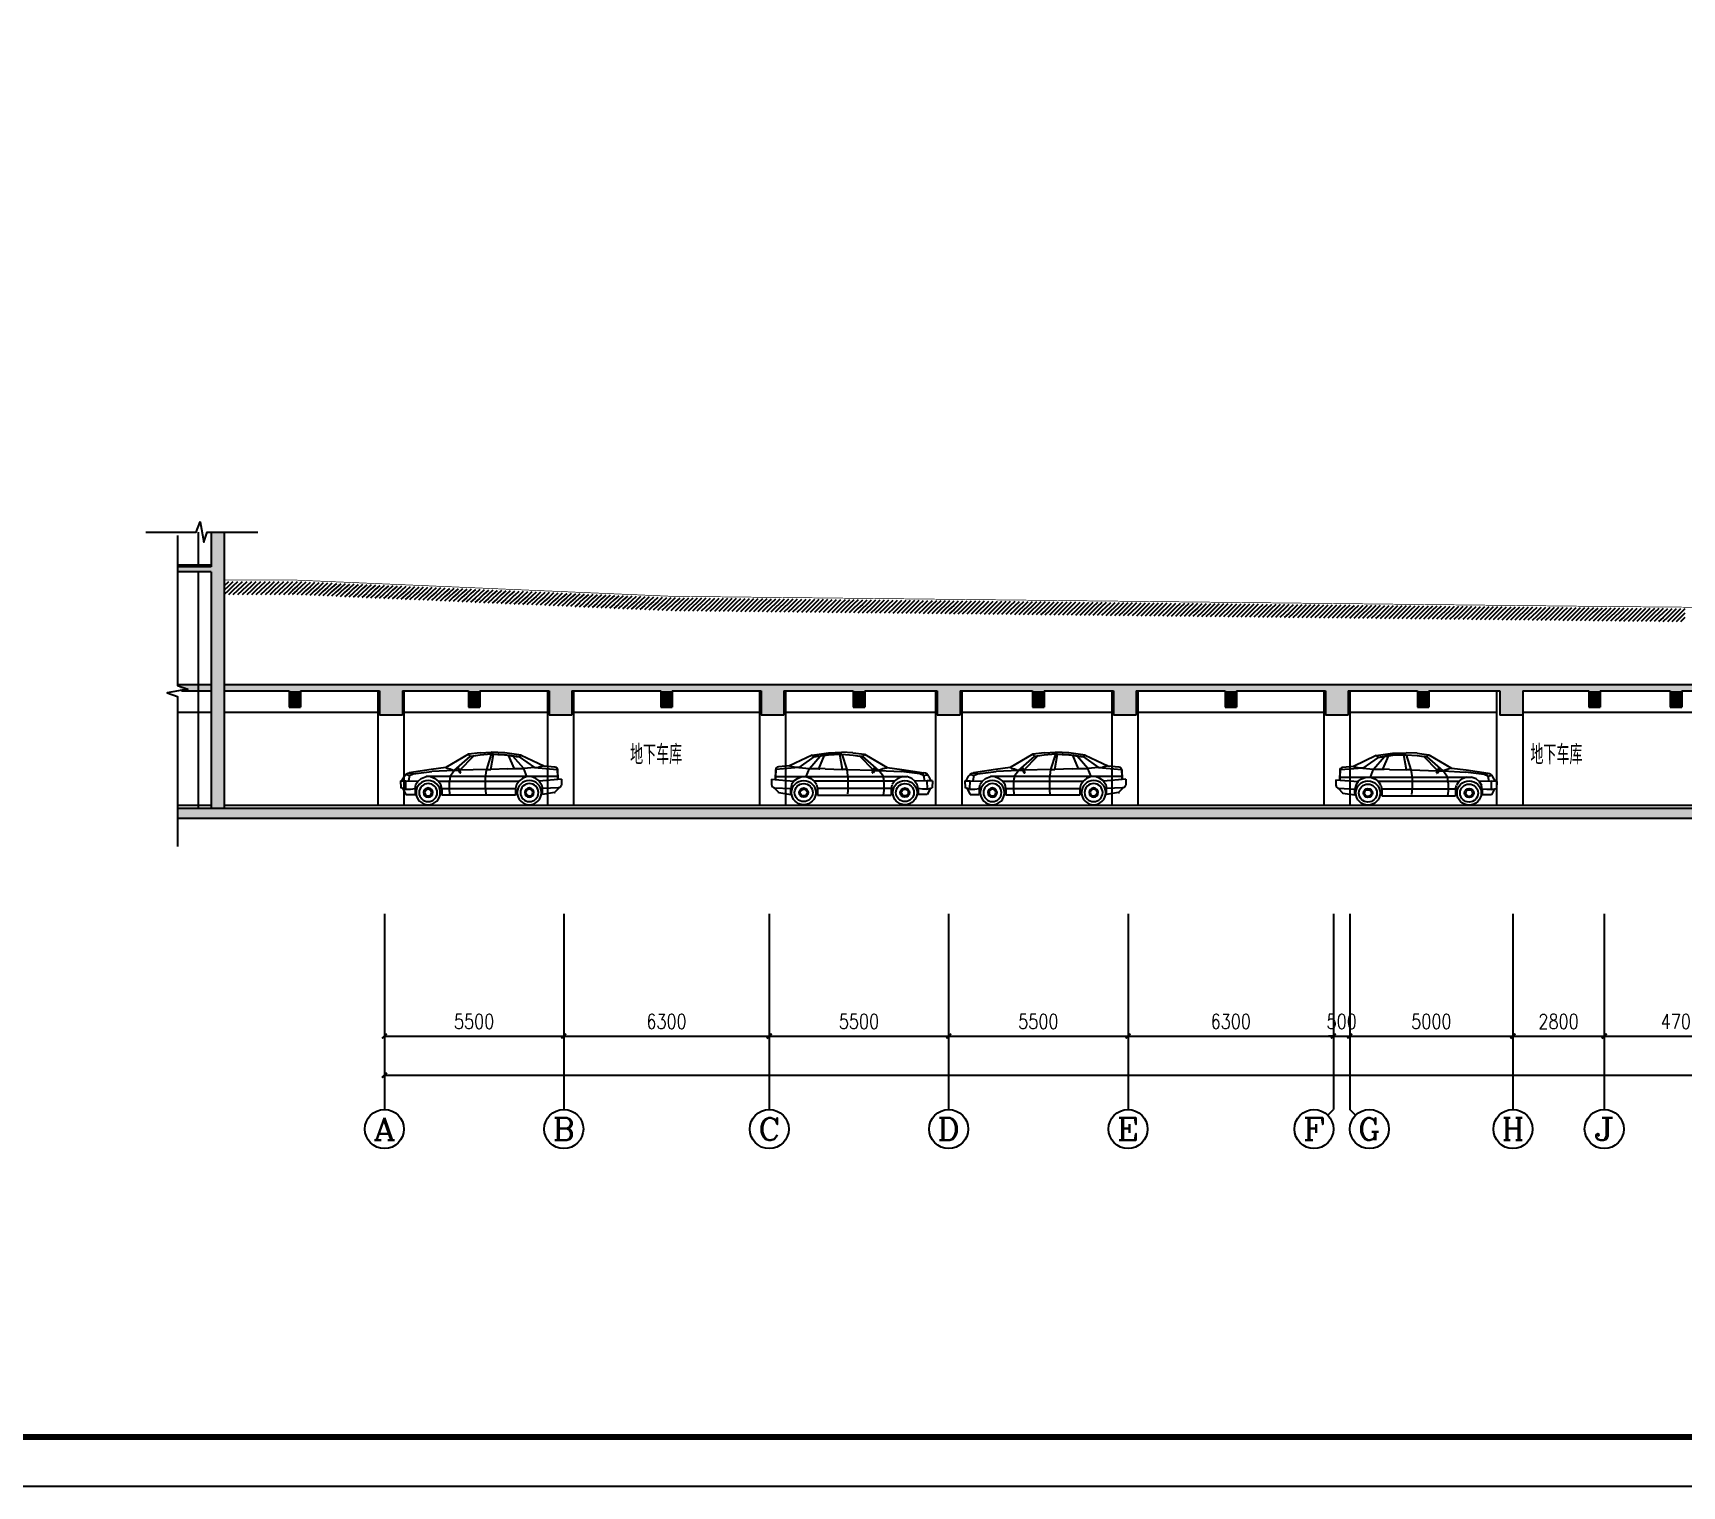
# Model space of a CAD drawing. Extents: x -1348811 to 123514, y -640545 to 749356.
# Drawn here: x -914999 to -864439, y 55076 to 99626 of the extents above; entities that cross this region are included whole.
import ezdxf
from ezdxf.enums import TextEntityAlignment as Align
from ezdxf.xclip import XClip

# ---------------------------------------------------------------- set-up
doc = ezdxf.new("R2010")
doc.units = 0
doc.header["$LTSCALE"] = 10
doc.header["$MEASUREMENT"] = 0
doc.header["$XCLIPFRAME"] = 0
doc.layers.get('0').update_dxf_attribs({"linetype": 'CONTINUOUS'})
doc.layers.get('Defpoints').update_dxf_attribs({"linetype": 'CONTINUOUS'})
for name, color, linetype in [('AXIS', 3, 'CONTINUOUS'), ('AXIS_TEXT', 7, 'CONTINUOUS'), ('DIM_SYMB', 3, 'CONTINUOUS'), ('PUB_HATCH', 9, 'CONTINUOUS'), ('TEXT', 7, 'CONTINUOUS'), ('wall', 8, 'CONTINUOUS'), ('WINDOW', 4, 'CONTINUOUS'), ('图框', 7, 'CONTINUOUS')]:
    doc.layers.add(name, color=color, linetype=linetype)
doc.styles.add('_TCH_AXIS', font='COMPLEX', dxfattribs={"bigfont": 'GBCBIG'})
doc.styles.add('DIM_FONT', font='SIMPLEX', dxfattribs={"width": 0.8, "bigfont": 'HZTXT'})
doc.styles.add('FS2', font='tjromans.shx', dxfattribs={"width": 0.8, "bigfont": 'tjhztxt.shx'})
doc.styles.get("Standard").update_dxf_attribs({"font": 'GBENOR', "bigfont": 'GBCBIG'})
doc.dimstyles.new('DIMN150', dxfattribs={"dimscale": 1.5, "dimtxt": 300, "dimasz": 100, "dimexe": 250, "dimexo": 300, "dimgap": 150, "dimtad": 1, "dimdec": 0, "dimzin": 0, "dimdsep": 46, "dimtxsty": 'DIM_FONT', "dimblk": 'ARCHTICK', "dimcen": 0.09, "dimclrt": 7, "dimazin": 2, "dimtfac": 1, "dimtdec": 0, "dimtix": 1, "dimtmove": 2, "dimatfit": 3, "dimfxl": 0, "dimtolj": 1, "dimtzin": 0, "dimarcsym": 0})

# ---------------------------------------------------------------- blocks, each defined once
blk = doc.blocks.new('$elev$00000063')
for p, q in [((-1095, 1524), (-1792, 1196)), ((-1095, 1524), (-596, 1598)), ((-1041, 1469), (-1095, 1524)), ((-1041, 1469), (-590, 1538)), ((-891, 1109), (-713, 1524)), ((-713, 1524), (-849, 1497)), ((-685, 1524), (-713, 1524)), ((-590, 1538), (-685, 1524)), ((-596, 1598), (-183, 1613)), ((-180, 1551), (-590, 1538)), ((-590, 1538), (-249, 1551)), ((-249, 1551), (-180, 1551)), ((-166, 1087), (-249, 1551)), ((154, 1598), (-183, 1613)), ((-180, 1551), (161, 1524)), ((-180, 1551), (-33, 1085)), ((154, 1598), (516, 1551)), ((161, 1524), (462, 1483)), ((161, 1524), (366, 1497)), ((462, 1483), (489, 1524)), ((489, 1524), (516, 1551)), ((516, 1551), (1212, 1142)), ((-2218, 1068), (-2229, 786)), ((-2202, 1087), (-2215, 869)), ((-1505, 1142), (-2202, 1087)), ((-1792, 1196), (-2128, 1164)), ((-1792, 1196), (-1750, 1182)), ((-1750, 1182), (-1628, 1155)), ((-1505, 1142), (-1628, 1155)), ((-1041, 1469), (-1505, 1142)), ((-1505, 1142), (-1177, 1114)), ((-1273, 869), (-1177, 1114)), ((-1177, 1114), (-849, 1497)), ((-1177, 1114), (-891, 1109)), ((-693, 1103), (-1177, 1114)), ((-1081, 1510), (-1068, 1497)), ((-1068, 1497), (-1041, 1469)), ((-849, 1497), (-1041, 1469)), ((-891, 1109), (-853, 1107)), ((-693, 1103), (-166, 1087)), ((-33, 1085), (-166, 1087)), ((-33, 1085), (782, 1060)), ((462, 1483), (366, 1497)), ((784, 1064), (366, 1497)), ((953, 1059), (462, 1483)), ((746, 983), (779, 1053)), ((751, 987), (789, 1059)), ((779, 1053), (834, 1158)), ((822, 1059), (783, 987)), ((819, 1120), (789, 1059)), ((834, 1158), (819, 1120)), ((835, 1120), (822, 1059)), ((822, 1059), (953, 1059)), ((834, 1158), (835, 1120)), ((1076, 1101), (953, 1059)), ((1090, 869), (953, 1059)), ((953, 1059), (1636, 1019)), ((1172, 1128), (1076, 1101)), ((1212, 1142), (1172, 1128)), ((1212, 1142), (1661, 1087)), ((2210, 950), (1636, 1019)), ((1661, 1087), (2334, 982)), ((-2338, 786), (-2338, 622)), ((-2338, 786), (-1655, 732)), ((-2262, 524), (-2119, 377)), ((-2242, 522), (-1750, 500)), ((-2215, 869), (-2215, 786)), ((-2215, 869), (1814, 869)), ((-1723, 623), (-1750, 500)), ((-1655, 732), (-1723, 623)), ((-1650, 741), (-1546, 814)), ((-1546, 814), (-1409, 869)), ((-1273, 869), (-1136, 814)), ((-1136, 814), (-1027, 732)), ((-958, 623), (-1027, 732)), ((1431, 732), (-1027, 732)), ((-958, 623), (-931, 500)), ((746, 983), (751, 987)), ((746, 983), (762, 983)), ((783, 987), (762, 983)), ((1337, 499), (1362, 610)), ((1431, 732), (1363, 623)), ((1431, 732), (1541, 814)), ((1677, 869), (1541, 814)), ((1964, 814), (1814, 869)), ((2060, 732), (1964, 814)), ((2436, 738), (2060, 732)), ((2060, 732), (2127, 623)), ((2155, 500), (2127, 623)), ((2319, 896), (2210, 950)), ((2219, 951), (2327, 973)), ((2319, 896), (2373, 909)), ((2319, 896), (2352, 738)), ((2373, 909), (2456, 923)), ((2428, 486), (2587, 520)), ((2596, 735), (2436, 738)), ((2441, 488), (2436, 738)), ((2556, 735), (2480, 878)), ((2596, 735), (2587, 520)), ((-2119, 377), (-2147, 377)), ((-2119, 377), (-1750, 322)), ((-1750, 322), (-1750, 500)), ((-931, 500), (-931, 295)), ((1335, 500), (-931, 500)), ((-931, 295), (1335, 295)), ((1335, 500), (1335, 295)), ((2155, 500), (2155, 322)), ((2291, 486), (2155, 500)), ((2437, 322), (2155, 322)), ((2456, 486), (2291, 486)), ((2523, 488), (2437, 322))]:
    blk.add_line(p, q)
for points in [[(-33, 1085, -0.073246), (-13, 336)], [(1079, 868, -0.088107), (1087, 295)]]:
    blk.add_lwpolyline(points, format="xyb")
for centre, radius in [((-1352, 377), 372), ((-1352, 377), 277), ((-1352, 377), 141), ((1751, 377), 372), ((1751, 377), 277), ((1751, 377), 141), ((-1352, 377), 104), ((1751, 377), 104)]:
    blk.add_circle(centre, radius)
for centre, radius, start, end in [((-2118, 1064), 100, 95.5094, 177.8582), ((-2238, 622), 100, 180, 267.3569), ((2303, 784), 200, 27.974, 81.1208)]:
    blk.add_arc(centre, radius, start, end)
at = {"width": 0.8, "flags": 9}
for tag in ['XSIZE', 'YSIZE']:
    blk.add_attdef(tag, (0, 0), '', height=0.5, dxfattribs=at)
blk = doc.blocks.new('$LinePat$00000001')
for p, q in [((100, 0), (0, -100)), ((100, -100), (0, -200)), ((100, -200), (0, -300))]:
    blk.add_line(p, q)
blk = doc.blocks.new('_ArchTick')
at = {"color": 0, "linetype": 'ByBlock', "const_width": 0.4}
blk.add_lwpolyline([(-0.5, -0.5), (0.5, 0.5)], dxfattribs=at)
blk = doc.blocks.new('*D1665')
at = {"layer": 'AXIS', "color": 0, "lineweight": -2}
for p, q in [((0, -18434), (0, -23309)), ((211333, -18434), (211333, -23309)), ((0, -22934), (211333, -22934))]:
    blk.add_line(p, q, dxfattribs=at)
at = {"layer": 'Defpoints', "color": 0}
for p in [(0, -17984), (211333, -17984), (211333, -22934)]:
    blk.add_point(p, dxfattribs=at)
at = {"layer": 'AXIS', "color": 0, "lineweight": -2, "xscale": 150, "yscale": 150, "zscale": 150, "rotation": 180}
blk.add_blockref('_ArchTick', (0, -22934), dxfattribs=at)
at = {"layer": 'AXIS', "color": 0, "lineweight": -2, "xscale": 150, "yscale": 150, "zscale": 150}
blk.add_blockref('_ArchTick', (211333, -22934), dxfattribs=at)
at = {"layer": 'AXIS', "color": 7, "insert": (105667, -22484), "char_height": 450, "attachment_point": 5, "style": 'DIM_FONT'}
blk.add_mtext('\\A1;211333', dxfattribs=at)
blk = doc.blocks.new('*D1666')
at = {"layer": 'AXIS', "color": 0, "lineweight": -2}
for p, q in [((0, -18434), (0, -22109)), ((5500, -18434), (5500, -22109)), ((0, -21734), (5500, -21734))]:
    blk.add_line(p, q, dxfattribs=at)
at = {"layer": 'Defpoints', "color": 0}
for p in [(0, -17984), (5500, -17984), (5500, -21734)]:
    blk.add_point(p, dxfattribs=at)
at = {"layer": 'AXIS', "color": 0, "lineweight": -2, "xscale": 150, "yscale": 150, "zscale": 150, "rotation": 180}
blk.add_blockref('_ArchTick', (0, -21734), dxfattribs=at)
at = {"layer": 'AXIS', "color": 0, "lineweight": -2, "xscale": 150, "yscale": 150, "zscale": 150}
blk.add_blockref('_ArchTick', (5500, -21734), dxfattribs=at)
at = {"layer": 'AXIS', "color": 7, "insert": (2750, -21284), "char_height": 450, "attachment_point": 5, "style": 'DIM_FONT'}
blk.add_mtext('\\A1;5500', dxfattribs=at)
blk = doc.blocks.new('*D1667')
at = {"layer": 'AXIS', "color": 0, "lineweight": -2}
for p, q in [((5500, -18434), (5500, -22109)), ((11800, -18434), (11800, -22109)), ((5500, -21734), (11800, -21734))]:
    blk.add_line(p, q, dxfattribs=at)
at = {"layer": 'Defpoints', "color": 0}
for p in [(5500, -17984), (11800, -17984), (11800, -21734)]:
    blk.add_point(p, dxfattribs=at)
at = {"layer": 'AXIS', "color": 0, "lineweight": -2, "xscale": 150, "yscale": 150, "zscale": 150, "rotation": 180}
blk.add_blockref('_ArchTick', (5500, -21734), dxfattribs=at)
at = {"layer": 'AXIS', "color": 0, "lineweight": -2, "xscale": 150, "yscale": 150, "zscale": 150}
blk.add_blockref('_ArchTick', (11800, -21734), dxfattribs=at)
at = {"layer": 'AXIS', "color": 7, "insert": (8650, -21284), "char_height": 450, "attachment_point": 5, "style": 'DIM_FONT'}
blk.add_mtext('\\A1;6300', dxfattribs=at)
blk = doc.blocks.new('*D1668')
at = {"layer": 'AXIS', "color": 0, "lineweight": -2}
for p, q in [((11800, -18434), (11800, -22109)), ((17300, -18434), (17300, -22109)), ((11800, -21734), (17300, -21734))]:
    blk.add_line(p, q, dxfattribs=at)
at = {"layer": 'Defpoints', "color": 0}
for p in [(11800, -17984), (17300, -17984), (17300, -21734)]:
    blk.add_point(p, dxfattribs=at)
at = {"layer": 'AXIS', "color": 0, "lineweight": -2, "xscale": 150, "yscale": 150, "zscale": 150, "rotation": 180}
blk.add_blockref('_ArchTick', (11800, -21734), dxfattribs=at)
at = {"layer": 'AXIS', "color": 0, "lineweight": -2, "xscale": 150, "yscale": 150, "zscale": 150}
blk.add_blockref('_ArchTick', (17300, -21734), dxfattribs=at)
at = {"layer": 'AXIS', "color": 7, "insert": (14550, -21284), "char_height": 450, "attachment_point": 5, "style": 'DIM_FONT'}
blk.add_mtext('\\A1;5500', dxfattribs=at)
blk = doc.blocks.new('*D1669')
at = {"layer": 'AXIS', "color": 0, "lineweight": -2}
for p, q in [((17300, -18434), (17300, -22109)), ((22800, -18434), (22800, -22109)), ((17300, -21734), (22800, -21734))]:
    blk.add_line(p, q, dxfattribs=at)
at = {"layer": 'Defpoints', "color": 0}
for p in [(17300, -17984), (22800, -17984), (22800, -21734)]:
    blk.add_point(p, dxfattribs=at)
at = {"layer": 'AXIS', "color": 0, "lineweight": -2, "xscale": 150, "yscale": 150, "zscale": 150, "rotation": 180}
blk.add_blockref('_ArchTick', (17300, -21734), dxfattribs=at)
at = {"layer": 'AXIS', "color": 0, "lineweight": -2, "xscale": 150, "yscale": 150, "zscale": 150}
blk.add_blockref('_ArchTick', (22800, -21734), dxfattribs=at)
at = {"layer": 'AXIS', "color": 7, "insert": (20050, -21284), "char_height": 450, "attachment_point": 5, "style": 'DIM_FONT'}
blk.add_mtext('\\A1;5500', dxfattribs=at)
blk = doc.blocks.new('*D1670')
at = {"layer": 'AXIS', "color": 0, "lineweight": -2}
for p, q in [((22800, -18434), (22800, -22109)), ((29100, -18434), (29100, -22109)), ((22800, -21734), (29100, -21734))]:
    blk.add_line(p, q, dxfattribs=at)
at = {"layer": 'Defpoints', "color": 0}
for p in [(22800, -17984), (29100, -17984), (29100, -21734)]:
    blk.add_point(p, dxfattribs=at)
at = {"layer": 'AXIS', "color": 0, "lineweight": -2, "xscale": 150, "yscale": 150, "zscale": 150, "rotation": 180}
blk.add_blockref('_ArchTick', (22800, -21734), dxfattribs=at)
at = {"layer": 'AXIS', "color": 0, "lineweight": -2, "xscale": 150, "yscale": 150, "zscale": 150}
blk.add_blockref('_ArchTick', (29100, -21734), dxfattribs=at)
at = {"layer": 'AXIS', "color": 7, "insert": (25950, -21284), "char_height": 450, "attachment_point": 5, "style": 'DIM_FONT'}
blk.add_mtext('\\A1;6300', dxfattribs=at)
blk = doc.blocks.new('*D1671')
at = {"layer": 'AXIS', "color": 0, "lineweight": -2}
for p, q in [((29100, -18434), (29100, -22109)), ((29600, -18434), (29600, -22109)), ((29100, -21734), (28950, -21734)), ((29100, -21734), (29600, -21734)), ((29600, -21734), (29750, -21734))]:
    blk.add_line(p, q, dxfattribs=at)
at = {"layer": 'Defpoints', "color": 0}
for p in [(29100, -17984), (29600, -17984), (29600, -21734)]:
    blk.add_point(p, dxfattribs=at)
at = {"layer": 'AXIS', "color": 0, "lineweight": -2, "xscale": 150, "yscale": 150, "zscale": 150}
blk.add_blockref('_ArchTick', (29100, -21734), dxfattribs=at)
at = {"layer": 'AXIS', "color": 0, "lineweight": -2, "xscale": 150, "yscale": 150, "zscale": 150, "rotation": 180}
blk.add_blockref('_ArchTick', (29600, -21734), dxfattribs=at)
at = {"layer": 'AXIS', "color": 7, "insert": (29350, -21284), "char_height": 450, "attachment_point": 5, "style": 'DIM_FONT'}
blk.add_mtext('\\A1;500', dxfattribs=at)
blk = doc.blocks.new('*D1672')
at = {"layer": 'AXIS', "color": 0, "lineweight": -2}
for p, q in [((29600, -18434), (29600, -22109)), ((34600, -18434), (34600, -22109)), ((29600, -21734), (34600, -21734))]:
    blk.add_line(p, q, dxfattribs=at)
at = {"layer": 'Defpoints', "color": 0}
for p in [(29600, -17984), (34600, -17984), (34600, -21734)]:
    blk.add_point(p, dxfattribs=at)
at = {"layer": 'AXIS', "color": 0, "lineweight": -2, "xscale": 150, "yscale": 150, "zscale": 150, "rotation": 180}
blk.add_blockref('_ArchTick', (29600, -21734), dxfattribs=at)
at = {"layer": 'AXIS', "color": 0, "lineweight": -2, "xscale": 150, "yscale": 150, "zscale": 150}
blk.add_blockref('_ArchTick', (34600, -21734), dxfattribs=at)
at = {"layer": 'AXIS', "color": 7, "insert": (32100, -21284), "char_height": 450, "attachment_point": 5, "style": 'DIM_FONT'}
blk.add_mtext('\\A1;5000', dxfattribs=at)
blk = doc.blocks.new('*D1673')
at = {"layer": 'AXIS', "color": 0, "lineweight": -2}
for p, q in [((34600, -18434), (34600, -22109)), ((37400, -18434), (37400, -22109)), ((34600, -21734), (37400, -21734))]:
    blk.add_line(p, q, dxfattribs=at)
at = {"layer": 'Defpoints', "color": 0}
for p in [(34600, -17984), (37400, -17984), (37400, -21734)]:
    blk.add_point(p, dxfattribs=at)
at = {"layer": 'AXIS', "color": 0, "lineweight": -2, "xscale": 150, "yscale": 150, "zscale": 150, "rotation": 180}
blk.add_blockref('_ArchTick', (34600, -21734), dxfattribs=at)
at = {"layer": 'AXIS', "color": 0, "lineweight": -2, "xscale": 150, "yscale": 150, "zscale": 150}
blk.add_blockref('_ArchTick', (37400, -21734), dxfattribs=at)
at = {"layer": 'AXIS', "color": 7, "insert": (36000, -21284), "char_height": 450, "attachment_point": 5, "style": 'DIM_FONT'}
blk.add_mtext('\\A1;2800', dxfattribs=at)
blk = doc.blocks.new('*D1674')
at = {"layer": 'AXIS', "color": 0, "lineweight": -2}
for p, q in [((37400, -18434), (37400, -22109)), ((42100, -18434), (42100, -22109)), ((37400, -21734), (42100, -21734))]:
    blk.add_line(p, q, dxfattribs=at)
at = {"layer": 'Defpoints', "color": 0}
for p in [(37400, -17984), (42100, -17984), (42100, -21734)]:
    blk.add_point(p, dxfattribs=at)
at = {"layer": 'AXIS', "color": 0, "lineweight": -2, "xscale": 150, "yscale": 150, "zscale": 150, "rotation": 180}
blk.add_blockref('_ArchTick', (37400, -21734), dxfattribs=at)
at = {"layer": 'AXIS', "color": 0, "lineweight": -2, "xscale": 150, "yscale": 150, "zscale": 150}
blk.add_blockref('_ArchTick', (42100, -21734), dxfattribs=at)
at = {"layer": 'AXIS', "color": 7, "insert": (39750, -21284), "char_height": 450, "attachment_point": 5, "style": 'DIM_FONT'}
blk.add_mtext('\\A1;4700', dxfattribs=at)
blk = doc.blocks.new('A1+')
at = {"layer": '图框'}
blk.add_line((0, -59400), (105100, -59400), dxfattribs=at)
at = {"layer": '图框', "const_width": 120}
blk.add_lwpolyline([(104100, -1000), (2500, -1000), (2500, -58400), (104100, -58400)], close=True, dxfattribs=at)
blk = doc.blocks.new('PM')
at = {"layer": 'AXIS'}
for p, q in [((0, -17984), (0, -23984)), ((5500, -17984), (5500, -23984)), ((11800, -17984), (11800, -23984)), ((17300, -17984), (17300, -23984)), ((22800, -17984), (22800, -23984)), ((29100, -17984), (29100, -23984)), ((29600, -17984), (29600, -23984)), ((34600, -17984), (34600, -23984)), ((37400, -17984), (37400, -23984)), ((28924.3, -24159.8), (29100, -23984)), ((29775.7, -24159.8), (29600, -23984))]:
    blk.add_line(p, q, dxfattribs=at)
for centre in [(0, -24584), (5500, -24584), (11800, -24584), (17300, -24584), (22800, -24584), (28500, -24584), (30200, -24584), (34600, -24584), (37400, -24584)]:
    blk.add_circle(centre, 600, dxfattribs=at)
at = {"layer": 'DIM_SYMB'}
for points in [[(-7315.7, -6279.7), (-5767.3, -6279.7), (-5652.7, -5964.7), (-5541.6, -6594.7), (-5429.8, -6279.7), (-3881.4, -6279.7)], [(-6341, -6388.1), (-6341, -10987.5), (-6026, -11102.2), (-6656, -11213.3), (-6341, -11325), (-6341, -15924.5)]]:
    blk.add_lwpolyline(points, dxfattribs=at)
at = {"layer": 'PUB_HATCH'}
for points in [[(-5314, -6279.7), (-4914, -6279.7), (-5314, -14749.7), (-4914, -14749.7)], [(-6341, -7349.7), (-6341, -7499.7), (-5314, -7349.7), (-5314, -7499.7)], [(-6341, -10949.7), (-5314, -10949.7), (-6225.2, -11149.7), (-5314, -11149.7)], [(-4914, -11149.7), (-4914, -10949.7), (47383.4, -11149.7), (48133.4, -10949.7)], [(-2925, -11149.7), (-2575, -11149.7), (-2925, -11649.7), (-2575, -11649.7)], [(-150, -11149.7), (550, -11149.7), (-150, -11899.7), (550, -11899.7)], [(2575, -11149.7), (2925, -11149.7), (2575, -11649.7), (2925, -11649.7)], [(5049.9, -11149.7), (5749.9, -11149.7), (5049.9, -11899.7), (5749.9, -11899.7)], [(8475, -11149.7), (8825, -11149.7), (8475, -11649.7), (8825, -11649.7)], [(11549.9, -11149.7), (12249.9, -11149.7), (11549.9, -11899.7), (12249.9, -11899.7)], [(14375, -11149.7), (14725, -11149.7), (14375, -11649.7), (14725, -11649.7)], [(16950, -11149.7), (17650, -11149.7), (16950, -11899.7), (17650, -11899.7)], [(19875, -11149.7), (20225, -11149.7), (19875, -11649.7), (20225, -11649.7)], [(22350, -11149.7), (23050, -11149.7), (22350, -11899.7), (23050, -11899.7)], [(25775, -11149.7), (26125, -11149.7), (25775, -11649.7), (26125, -11649.7)], [(28850, -11149.7), (29550, -11149.7), (28850, -11899.7), (29550, -11899.7)], [(31675, -11149.7), (32025, -11149.7), (31675, -11649.7), (32025, -11649.7)], [(34200, -11149.7), (34900, -11149.7), (34200, -11899.7), (34900, -11899.7)], [(36925, -11149.7), (37275, -11149.7), (36925, -11649.7), (37275, -11649.7)], [(39425, -11149.7), (39775, -11149.7), (39425, -11649.7), (39775, -11649.7)], [(48133.4, -14749.7), (48124.3, -15049.7), (-6341, -14749.7), (-6341, -15049.7)]]:
    blk.add_solid(points, dxfattribs=at)
at = {"layer": 'wall'}
for p, q in [((-5314, -6279.7), (-5314, -7349.7)), ((-4914, -6279.7), (-4914, -14749.7)), ((-5314, -7349.7), (-6341, -7349.7)), ((-5314, -7499.7), (-6341, -7499.7)), ((-5314, -7499.7), (-5314, -14749.7)), ((-6341, -10949.7), (-5314, -10949.7)), ((-4914, -10949.7), (48133.4, -10949.7)), ((-6225.2, -11149.7), (-5314, -11149.7)), ((-4914, -11149.7), (-2925, -11149.7)), ((-2925, -11149.7), (-2925, -11649.7)), ((-2575, -11149.7), (-150, -11149.7)), ((-2575, -11149.7), (-2575, -11649.7)), ((-150, -11149.7), (-150, -11899.7)), ((550, -11149.7), (2575, -11149.7)), ((550, -11149.7), (550, -11899.7)), ((2575, -11149.7), (2575, -11649.7)), ((2925, -11149.7), (5049.9, -11149.7)), ((2925, -11149.7), (2925, -11649.7)), ((5049.9, -11149.7), (5049.9, -11899.7)), ((5749.9, -11149.7), (8475, -11149.7)), ((5749.9, -11149.7), (5749.9, -11899.7)), ((8475, -11149.7), (8475, -11649.7)), ((8825, -11149.7), (11549.9, -11149.7)), ((8825, -11149.7), (8825, -11649.7)), ((11549.9, -11149.7), (11549.9, -11899.7)), ((12249.9, -11149.7), (14375, -11149.7)), ((12249.9, -11149.7), (12249.9, -11899.7)), ((14375, -11149.7), (14375, -11649.7)), ((14725, -11149.7), (16950, -11149.7)), ((14725, -11149.7), (14725, -11649.7)), ((16950, -11149.7), (16950, -11899.7)), ((17650, -11149.7), (19875, -11149.7)), ((17650, -11149.7), (17650, -11899.7)), ((19875, -11149.7), (19875, -11649.7)), ((20225, -11149.7), (22350, -11149.7)), ((20225, -11149.7), (20225, -11649.7)), ((22350, -11149.7), (22350, -11899.7)), ((23050, -11149.7), (25775, -11149.7)), ((23050, -11149.7), (23050, -11899.7)), ((25775, -11149.7), (25775, -11649.7)), ((26125, -11149.7), (28850, -11149.7)), ((26125, -11149.7), (26125, -11649.7)), ((28850, -11149.7), (28850, -11899.7)), ((29550, -11149.7), (31675, -11149.7)), ((29550, -11149.7), (29550, -11899.7)), ((31675, -11149.7), (31675, -11649.7)), ((32025, -11149.7), (34200, -11149.7)), ((32025, -11149.7), (32025, -11649.7)), ((34200, -11149.7), (34200, -11899.7)), ((34900, -11149.7), (36925, -11149.7)), ((34900, -11149.7), (34900, -11899.7)), ((36925, -11149.7), (36925, -11649.7)), ((37275, -11149.7), (39425, -11149.7)), ((37275, -11149.7), (37275, -11649.7)), ((39425, -11149.7), (39425, -11649.7)), ((39775, -11149.7), (42000, -11149.7)), ((39775, -11149.7), (39775, -11649.7)), ((-2925, -11649.7), (-2575, -11649.7)), ((550, -11899.7), (-150, -11899.7)), ((2575, -11649.7), (2925, -11649.7)), ((5749.9, -11899.7), (5049.9, -11899.7)), ((8475, -11649.7), (8825, -11649.7)), ((12249.9, -11899.7), (11549.9, -11899.7)), ((14375, -11649.7), (14725, -11649.7)), ((17650, -11899.7), (16950, -11899.7)), ((19875, -11649.7), (20225, -11649.7)), ((23050, -11899.7), (22350, -11899.7)), ((25775, -11649.7), (26125, -11649.7)), ((29550, -11899.7), (28850, -11899.7)), ((31675, -11649.7), (32025, -11649.7)), ((34900, -11899.7), (34200, -11899.7)), ((36925, -11649.7), (37275, -11649.7)), ((39425, -11649.7), (39775, -11649.7)), ((-6341, -14749.7), (48133.4, -14749.7)), ((-6341, -15049.7), (48124.3, -15049.7))]:
    blk.add_line(p, q, dxfattribs=at)
at = {"layer": 'WINDOW'}
for p, q in [((-5714.5, -6279.7), (-5714.5, -7299.7)), ((-5314, -7299.7), (-6341, -7299.7)), ((-5714.5, -7499.7), (-5714.5, -14749.7)), ((-200, -11149.7), (-200, -14649.7)), ((600, -11149.7), (600, -14649.7)), ((5000, -11149.7), (5000, -14649.7)), ((5800, -11149.7), (5800, -14649.7)), ((11500, -11149.7), (11500, -14649.7)), ((12300, -11149.7), (12300, -14649.7)), ((16900, -11149.7), (16900, -14649.7)), ((17700, -11149.7), (17700, -14649.7)), ((22300, -11149.7), (22300, -14649.7)), ((23100, -11149.7), (23100, -14649.7)), ((28800, -11149.7), (28800, -14649.7)), ((29600, -11149.7), (29600, -14649.7)), ((34100, -11149.7), (34100, -14649.7)), ((-6341, -11799.7), (-5314, -11799.7)), ((-4914, -11799.7), (-200, -11799.7)), ((600, -11799.7), (5000, -11799.7)), ((5800, -11799.7), (11500, -11799.7)), ((12300, -11799.7), (16900, -11799.7)), ((17700, -11799.7), (22300, -11799.7)), ((23100, -11799.7), (28800, -11799.7)), ((29600, -11799.7), (34100, -11799.7)), ((34900, -11799.7), (42000, -11799.7)), ((34900, -11899.7), (34900, -14649.7)), ((-6341, -14649.7), (-5314, -14649.7)), ((-4914, -14649.7), (48133.4, -14649.7))]:
    blk.add_line(p, q, dxfattribs=at)
at = {"layer": 'WINDOW', "const_width": 20}
for points in [[(-2804.2, -7749.7), (-4914, -7749.7)], [(-2804.2, -7749.7), (8787.2, -8249.7), (38133.4, -8569.7), (66251.4, -8799.7), (83216.3, -8929.7), (128148.2, -9219.7), (141243.1, -9299.7), (189509.6, -9589.7), (209333.4, -9799.7)]]:
    blk.add_lwpolyline(points, dxfattribs=at)
at = {"layer": 'PUB_HATCH', "yscale": 1.333333333333333, "zscale": 1.333333333333333}
for p, xscale, rotation in [((-4773.4, -8199.7), 1.406568982007137, 180.0000000000016), ((-4632.7, -8199.7), 1.406568982007137, 180.0000000000016), ((-4492.1, -8199.7), 1.406568982007137, 180.0000000000016), ((-4351.4, -8199.7), 1.406568982007137, 180.0000000000016), ((-4210.8, -8199.7), 1.406568982007137, 180.0000000000016), ((-4070.1, -8199.7), 1.406568982007137, 180.0000000000016), ((-3929.4, -8199.7), 1.406568982007137, 180.0000000000016), ((-3788.8, -8199.7), 1.406568982007137, 180.0000000000016), ((-3648.1, -8199.7), 1.406568982007137, 180.0000000000016), ((-3507.5, -8199.7), 1.406568982007137, 180.0000000000016), ((-3366.8, -8199.7), 1.406568982007137, 180.0000000000016), ((-3226.2, -8199.7), 1.406568982007137, 180.0000000000016), ((-3085.5, -8199.7), 1.406568982007137, 180.0000000000016), ((-2944.8, -8199.7), 1.406568982007137, 180.0000000000016), ((-2804.2, -8199.7), 1.406568982007137, 180.0000000000016), ((-2806.3, -7799.6), 1.333673158786612, 357.5300473137636), ((-2673.1, -7805.4), 1.333673158786612, 357.5300473137636), ((-2539.9, -7811.1), 1.333673158786612, 357.5300473137636), ((-2406.6, -7816.9), 1.333673158786612, 357.5300473137636), ((-2273.4, -7822.6), 1.333673158786612, 357.5300473137636), ((-2140.1, -7828.4), 1.333673158786612, 357.5300473137636), ((-2006.9, -7834.1), 1.333673158786612, 357.5300473137636), ((-1873.6, -7839.9), 1.333673158786612, 357.5300473137636), ((-1740.4, -7845.6), 1.333673158786612, 357.5300473137636), ((-1607.2, -7851.4), 1.333673158786612, 357.5300473137636), ((-1473.9, -7857.1), 1.333673158786612, 357.5300473137636), ((-1340.7, -7862.9), 1.333673158786612, 357.5300473137636), ((-1207.4, -7868.6), 1.333673158786612, 357.5300473137636), ((-1074.2, -7874.4), 1.333673158786612, 357.5300473137636), ((-940.9, -7880.1), 1.333673158786612, 357.5300473137636), ((-807.7, -7885.8), 1.333673158786612, 357.5300473137636), ((-674.4, -7891.6), 1.333673158786612, 357.5300473137636), ((-541.2, -7897.3), 1.333673158786612, 357.5300473137636), ((-408, -7903.1), 1.333673158786612, 357.5300473137636), ((-274.7, -7908.8), 1.333673158786612, 357.5300473137636), ((-141.5, -7914.6), 1.333673158786612, 357.5300473137636), ((-8.2, -7920.3), 1.333673158786612, 357.5300473137636), ((125, -7926.1), 1.333673158786612, 357.5300473137636), ((258.3, -7931.8), 1.333673158786612, 357.5300473137636), ((391.5, -7937.6), 1.333673158786612, 357.5300473137636), ((524.7, -7943.3), 1.333673158786612, 357.5300473137636), ((658, -7949.1), 1.333673158786612, 357.5300473137636), ((791.2, -7954.8), 1.333673158786612, 357.5300473137636), ((924.5, -7960.6), 1.333673158786612, 357.5300473137636), ((1057.7, -7966.3), 1.333673158786612, 357.5300473137636), ((1191, -7972.1), 1.333673158786612, 357.5300473137636), ((1324.2, -7977.8), 1.333673158786612, 357.5300473137636), ((1457.4, -7983.6), 1.333673158786612, 357.5300473137636), ((1590.7, -7989.3), 1.333673158786612, 357.5300473137636), ((1723.9, -7995.1), 1.333673158786612, 357.5300473137636), ((1857.2, -8000.8), 1.333673158786612, 357.5300473137636), ((1990.4, -8006.5), 1.333673158786612, 357.5300473137636), ((2123.7, -8012.3), 1.333673158786612, 357.5300473137636), ((2256.9, -8018), 1.333673158786612, 357.5300473137636), ((2390.1, -8023.8), 1.333673158786612, 357.5300473137636), ((2523.4, -8029.5), 1.333673158786612, 357.5300473137636), ((2656.6, -8035.3), 1.333673158786612, 357.5300473137636), ((2789.9, -8041), 1.333673158786612, 357.5300473137636), ((2923.1, -8046.8), 1.333673158786612, 357.5300473137636), ((3056.4, -8052.5), 1.333673158786612, 357.5300473137636), ((3189.6, -8058.3), 1.333673158786612, 357.5300473137636), ((3322.9, -8064), 1.333673158786612, 357.5300473137636), ((3456.1, -8069.8), 1.333673158786612, 357.5300473137636), ((3589.3, -8075.5), 1.333673158786612, 357.5300473137636), ((3722.6, -8081.3), 1.333673158786612, 357.5300473137636), ((3855.8, -8087), 1.333673158786612, 357.5300473137636), ((3989.1, -8092.8), 1.333673158786612, 357.5300473137636), ((4122.3, -8098.5), 1.333673158786612, 357.5300473137636), ((4255.6, -8104.3), 1.333673158786612, 357.5300473137636), ((4388.8, -8110), 1.333673158786612, 357.5300473137636), ((4522, -8115.7), 1.333673158786612, 357.5300473137636), ((4655.3, -8121.5), 1.333673158786612, 357.5300473137636), ((4788.5, -8127.2), 1.333673158786612, 357.5300473137636), ((4921.8, -8133), 1.333673158786612, 357.5300473137636), ((5055, -8138.7), 1.333673158786612, 357.5300473137636), ((5188.3, -8144.5), 1.333673158786612, 357.5300473137636), ((5321.5, -8150.2), 1.333673158786612, 357.5300473137636), ((5454.7, -8156), 1.333673158786612, 357.5300473137636), ((5588, -8161.7), 1.333673158786612, 357.5300473137636), ((5721.2, -8167.5), 1.333673158786612, 357.5300473137636), ((5854.5, -8173.2), 1.333673158786612, 357.5300473137636), ((5987.7, -8179), 1.333673158786612, 357.5300473137636), ((6121, -8184.7), 1.333673158786612, 357.5300473137636), ((6254.2, -8190.5), 1.333673158786612, 357.5300473137636), ((6387.5, -8196.2), 1.333673158786612, 357.5300473137636), ((6520.7, -8202), 1.333673158786612, 357.5300473137636), ((6653.9, -8207.7), 1.333673158786612, 357.5300473137636), ((6787.2, -8213.5), 1.333673158786612, 357.5300473137636), ((6920.4, -8219.2), 1.333673158786612, 357.5300473137636), ((7053.7, -8225), 1.333673158786612, 357.5300473137636), ((7186.9, -8230.7), 1.333673158786612, 357.5300473137636), ((7320.2, -8236.4), 1.333673158786612, 357.5300473137636), ((7453.4, -8242.2), 1.333673158786612, 357.5300473137636), ((7586.6, -8247.9), 1.333673158786612, 357.5300473137636), ((7719.9, -8253.7), 1.333673158786612, 357.5300473137636), ((7853.1, -8259.4), 1.333673158786612, 357.5300473137636), ((7986.4, -8265.2), 1.333673158786612, 357.5300473137636), ((8119.6, -8270.9), 1.333673158786612, 357.5300473137636), ((8252.9, -8276.7), 1.333673158786612, 357.5300473137636), ((8386.1, -8282.4), 1.333673158786612, 357.5300473137636), ((8519.3, -8288.2), 1.333673158786612, 357.5300473137636), ((8652.6, -8293.9), 1.333673158786612, 357.5300473137636), ((8785.8, -8299.7), 1.33403945760935, 359.3752550078052), ((8919.2, -8301.1), 1.33403945760935, 359.3752550078052), ((9052.6, -8302.6), 1.33403945760935, 359.3752550078052), ((9186, -8304), 1.33403945760935, 359.3752550078052), ((9319.4, -8305.5), 1.33403945760935, 359.3752550078052), ((9452.8, -8306.9), 1.33403945760935, 359.3752550078052), ((9586.2, -8308.4), 1.33403945760935, 359.3752550078052), ((9719.6, -8309.9), 1.33403945760935, 359.3752550078052), ((9853, -8311.3), 1.33403945760935, 359.3752550078052), ((9986.4, -8312.8), 1.33403945760935, 359.3752550078052), ((10119.8, -8314.2), 1.33403945760935, 359.3752550078052), ((10253.2, -8315.7), 1.33403945760935, 359.3752550078052), ((10386.6, -8317.1), 1.33403945760935, 359.3752550078052), ((10520, -8318.6), 1.33403945760935, 359.3752550078052), ((10653.4, -8320), 1.33403945760935, 359.3752550078052), ((10786.8, -8321.5), 1.33403945760935, 359.3752550078052), ((10920.2, -8322.9), 1.33403945760935, 359.3752550078052), ((11053.6, -8324.4), 1.33403945760935, 359.3752550078052), ((11187, -8325.9), 1.33403945760935, 359.3752550078052), ((11320.4, -8327.3), 1.33403945760935, 359.3752550078052), ((11453.8, -8328.8), 1.33403945760935, 359.3752550078052), ((11587.1, -8330.2), 1.33403945760935, 359.3752550078052), ((11720.5, -8331.7), 1.33403945760935, 359.3752550078052), ((11853.9, -8333.1), 1.33403945760935, 359.3752550078052), ((11987.3, -8334.6), 1.33403945760935, 359.3752550078052), ((12120.7, -8336), 1.33403945760935, 359.3752550078052), ((12254.1, -8337.5), 1.33403945760935, 359.3752550078052), ((12387.5, -8338.9), 1.33403945760935, 359.3752550078052), ((12520.9, -8340.4), 1.33403945760935, 359.3752550078052), ((12654.3, -8341.9), 1.33403945760935, 359.3752550078052), ((12787.7, -8343.3), 1.33403945760935, 359.3752550078052), ((12921.1, -8344.8), 1.33403945760935, 359.3752550078052), ((13054.5, -8346.2), 1.33403945760935, 359.3752550078052), ((13187.9, -8347.7), 1.33403945760935, 359.3752550078052), ((13321.3, -8349.1), 1.33403945760935, 359.3752550078052), ((13454.7, -8350.6), 1.33403945760935, 359.3752550078052), ((13588.1, -8352), 1.33403945760935, 359.3752550078052), ((13721.5, -8353.5), 1.33403945760935, 359.3752550078052), ((13854.9, -8354.9), 1.33403945760935, 359.3752550078052), ((13988.3, -8356.4), 1.33403945760935, 359.3752550078052), ((14121.7, -8357.9), 1.33403945760935, 359.3752550078052), ((14255.1, -8359.3), 1.33403945760935, 359.3752550078052), ((14388.5, -8360.8), 1.33403945760935, 359.3752550078052), ((14521.9, -8362.2), 1.33403945760935, 359.3752550078052), ((14655.3, -8363.7), 1.33403945760935, 359.3752550078052), ((14788.7, -8365.1), 1.33403945760935, 359.3752550078052), ((14922.1, -8366.6), 1.33403945760935, 359.3752550078052), ((15055.4, -8368), 1.33403945760935, 359.3752550078052), ((15188.8, -8369.5), 1.33403945760935, 359.3752550078052), ((15322.2, -8370.9), 1.33403945760935, 359.3752550078052), ((15455.6, -8372.4), 1.33403945760935, 359.3752550078052), ((15589, -8373.9), 1.33403945760935, 359.3752550078052), ((15722.4, -8375.3), 1.33403945760935, 359.3752550078052), ((15855.8, -8376.8), 1.33403945760935, 359.3752550078052), ((15989.2, -8378.2), 1.33403945760935, 359.3752550078052), ((16122.6, -8379.7), 1.33403945760935, 359.3752550078052), ((16256, -8381.1), 1.33403945760935, 359.3752550078052), ((16389.4, -8382.6), 1.33403945760935, 359.3752550078052), ((16522.8, -8384), 1.33403945760935, 359.3752550078052), ((16656.2, -8385.5), 1.33403945760935, 359.3752550078052), ((16789.6, -8386.9), 1.33403945760935, 359.3752550078052), ((16923, -8388.4), 1.33403945760935, 359.3752550078052), ((17056.4, -8389.9), 1.33403945760935, 359.3752550078052), ((17189.8, -8391.3), 1.33403945760935, 359.3752550078052), ((17323.2, -8392.8), 1.33403945760935, 359.3752550078052), ((17456.6, -8394.2), 1.33403945760935, 359.3752550078052), ((17590, -8395.7), 1.33403945760935, 359.3752550078052), ((17723.4, -8397.1), 1.33403945760935, 359.3752550078052), ((17856.8, -8398.6), 1.33403945760935, 359.3752550078052), ((17990.2, -8400), 1.33403945760935, 359.3752550078052), ((18123.6, -8401.5), 1.33403945760935, 359.3752550078052), ((18257, -8402.9), 1.33403945760935, 359.3752550078052), ((18390.3, -8404.4), 1.33403945760935, 359.3752550078052), ((18523.7, -8405.9), 1.33403945760935, 359.3752550078052), ((18657.1, -8407.3), 1.33403945760935, 359.3752550078052), ((18790.5, -8408.8), 1.33403945760935, 359.3752550078052), ((18923.9, -8410.2), 1.33403945760935, 359.3752550078052), ((19057.3, -8411.7), 1.33403945760935, 359.3752550078052), ((19190.7, -8413.1), 1.33403945760935, 359.3752550078052), ((19324.1, -8414.6), 1.33403945760935, 359.3752550078052), ((19457.5, -8416), 1.33403945760935, 359.3752550078052), ((19590.9, -8417.5), 1.33403945760935, 359.3752550078052), ((19724.3, -8418.9), 1.33403945760935, 359.3752550078052), ((19857.7, -8420.4), 1.33403945760935, 359.3752550078052), ((19991.1, -8421.9), 1.33403945760935, 359.3752550078052), ((20124.5, -8423.3), 1.33403945760935, 359.3752550078052), ((20257.9, -8424.8), 1.33403945760935, 359.3752550078052), ((20391.3, -8426.2), 1.33403945760935, 359.3752550078052), ((20524.7, -8427.7), 1.33403945760935, 359.3752550078052), ((20658.1, -8429.1), 1.33403945760935, 359.3752550078052), ((20791.5, -8430.6), 1.33403945760935, 359.3752550078052), ((20924.9, -8432), 1.33403945760935, 359.3752550078052), ((21058.3, -8433.5), 1.33403945760935, 359.3752550078052), ((21191.7, -8434.9), 1.33403945760935, 359.3752550078052), ((21325.1, -8436.4), 1.33403945760935, 359.3752550078052), ((21458.5, -8437.9), 1.33403945760935, 359.3752550078052), ((21591.9, -8439.3), 1.33403945760935, 359.3752550078052), ((21725.2, -8440.8), 1.33403945760935, 359.3752550078052), ((21858.6, -8442.2), 1.33403945760935, 359.3752550078052), ((21992, -8443.7), 1.33403945760935, 359.3752550078052), ((22125.4, -8445.1), 1.33403945760935, 359.3752550078052), ((22258.8, -8446.6), 1.33403945760935, 359.3752550078052), ((22392.2, -8448), 1.33403945760935, 359.3752550078052), ((22525.6, -8449.5), 1.33403945760935, 359.3752550078052), ((22659, -8450.9), 1.33403945760935, 359.3752550078052), ((22792.4, -8452.4), 1.33403945760935, 359.3752550078052), ((22925.8, -8453.9), 1.33403945760935, 359.3752550078052), ((23059.2, -8455.3), 1.33403945760935, 359.3752550078052), ((23192.6, -8456.8), 1.33403945760935, 359.3752550078052), ((23326, -8458.2), 1.33403945760935, 359.3752550078052), ((23459.4, -8459.7), 1.33403945760935, 359.3752550078052), ((23592.8, -8461.1), 1.33403945760935, 359.3752550078052), ((23726.2, -8462.6), 1.33403945760935, 359.3752550078052), ((23859.6, -8464), 1.33403945760935, 359.3752550078052), ((23993, -8465.5), 1.33403945760935, 359.3752550078052), ((24126.4, -8466.9), 1.33403945760935, 359.3752550078052), ((24259.8, -8468.4), 1.33403945760935, 359.3752550078052), ((24393.2, -8469.9), 1.33403945760935, 359.3752550078052), ((24526.6, -8471.3), 1.33403945760935, 359.3752550078052), ((24660, -8472.8), 1.33403945760935, 359.3752550078052), ((24793.4, -8474.2), 1.33403945760935, 359.3752550078052), ((24926.8, -8475.7), 1.33403945760935, 359.3752550078052), ((25060.1, -8477.1), 1.33403945760935, 359.3752550078052), ((25193.5, -8478.6), 1.33403945760935, 359.3752550078052), ((25326.9, -8480), 1.33403945760935, 359.3752550078052), ((25460.3, -8481.5), 1.33403945760935, 359.3752550078052), ((25593.7, -8482.9), 1.33403945760935, 359.3752550078052), ((25727.1, -8484.4), 1.33403945760935, 359.3752550078052), ((25860.5, -8485.9), 1.33403945760935, 359.3752550078052), ((25993.9, -8487.3), 1.33403945760935, 359.3752550078052), ((26127.3, -8488.8), 1.33403945760935, 359.3752550078052), ((26260.7, -8490.2), 1.33403945760935, 359.3752550078052), ((26394.1, -8491.7), 1.33403945760935, 359.3752550078052), ((26527.5, -8493.1), 1.33403945760935, 359.3752550078052), ((26660.9, -8494.6), 1.33403945760935, 359.3752550078052), ((26794.3, -8496), 1.33403945760935, 359.3752550078052), ((26927.7, -8497.5), 1.33403945760935, 359.3752550078052), ((27061.1, -8498.9), 1.33403945760935, 359.3752550078052), ((27194.5, -8500.4), 1.33403945760935, 359.3752550078052), ((27327.9, -8501.9), 1.33403945760935, 359.3752550078052), ((27461.3, -8503.3), 1.33403945760935, 359.3752550078052), ((27594.7, -8504.8), 1.33403945760935, 359.3752550078052), ((27728.1, -8506.2), 1.33403945760935, 359.3752550078052), ((27861.5, -8507.7), 1.33403945760935, 359.3752550078052), ((27994.9, -8509.1), 1.33403945760935, 359.3752550078052), ((28128.3, -8510.6), 1.33403945760935, 359.3752550078052), ((28261.7, -8512), 1.33403945760935, 359.3752550078052), ((28395, -8513.5), 1.33403945760935, 359.3752550078052), ((28528.4, -8514.9), 1.33403945760935, 359.3752550078052), ((28661.8, -8516.4), 1.33403945760935, 359.3752550078052), ((28795.2, -8517.9), 1.33403945760935, 359.3752550078052), ((28928.6, -8519.3), 1.33403945760935, 359.3752550078052), ((29062, -8520.8), 1.33403945760935, 359.3752550078052), ((29195.4, -8522.2), 1.33403945760935, 359.3752550078052), ((29328.8, -8523.7), 1.33403945760935, 359.3752550078052), ((29462.2, -8525.1), 1.33403945760935, 359.3752550078052), ((29595.6, -8526.6), 1.33403945760935, 359.3752550078052), ((29729, -8528), 1.33403945760935, 359.3752550078052), ((29862.4, -8529.5), 1.33403945760935, 359.3752550078052), ((29995.8, -8530.9), 1.33403945760935, 359.3752550078052), ((30129.2, -8532.4), 1.33403945760935, 359.3752550078052), ((30262.6, -8533.9), 1.33403945760935, 359.3752550078052), ((30396, -8535.3), 1.33403945760935, 359.3752550078052), ((30529.4, -8536.8), 1.33403945760935, 359.3752550078052), ((30662.8, -8538.2), 1.33403945760935, 359.3752550078052), ((30796.2, -8539.7), 1.33403945760935, 359.3752550078052), ((30929.6, -8541.1), 1.33403945760935, 359.3752550078052), ((31063, -8542.6), 1.33403945760935, 359.3752550078052), ((31196.4, -8544), 1.33403945760935, 359.3752550078052), ((31329.8, -8545.5), 1.33403945760935, 359.3752550078052), ((31463.2, -8546.9), 1.33403945760935, 359.3752550078052), ((31596.6, -8548.4), 1.33403945760935, 359.3752550078052), ((31729.9, -8549.9), 1.33403945760935, 359.3752550078052), ((31863.3, -8551.3), 1.33403945760935, 359.3752550078052), ((31996.7, -8552.8), 1.33403945760935, 359.3752550078052), ((32130.1, -8554.2), 1.33403945760935, 359.3752550078052), ((32263.5, -8555.7), 1.33403945760935, 359.3752550078052), ((32396.9, -8557.1), 1.33403945760935, 359.3752550078052), ((32530.3, -8558.6), 1.33403945760935, 359.3752550078052), ((32663.7, -8560), 1.33403945760935, 359.3752550078052), ((32797.1, -8561.5), 1.33403945760935, 359.3752550078052), ((32930.5, -8563), 1.33403945760935, 359.3752550078052), ((33063.9, -8564.4), 1.33403945760935, 359.3752550078052), ((33197.3, -8565.9), 1.33403945760935, 359.3752550078052), ((33330.7, -8567.3), 1.33403945760935, 359.3752550078052), ((33464.1, -8568.8), 1.33403945760935, 359.3752550078052), ((33597.5, -8570.2), 1.33403945760935, 359.3752550078052), ((33730.9, -8571.7), 1.33403945760935, 359.3752550078052), ((33864.3, -8573.1), 1.33403945760935, 359.3752550078052), ((33997.7, -8574.6), 1.33403945760935, 359.3752550078052), ((34131.1, -8576), 1.33403945760935, 359.3752550078052), ((34264.5, -8577.5), 1.33403945760935, 359.3752550078052), ((34397.9, -8579), 1.33403945760935, 359.3752550078052), ((34531.3, -8580.4), 1.33403945760935, 359.3752550078052), ((34664.7, -8581.9), 1.33403945760935, 359.3752550078052), ((34798.1, -8583.3), 1.33403945760935, 359.3752550078052), ((34931.5, -8584.8), 1.33403945760935, 359.3752550078052), ((35064.8, -8586.2), 1.33403945760935, 359.3752550078052), ((35198.2, -8587.7), 1.33403945760935, 359.3752550078052), ((35331.6, -8589.1), 1.33403945760935, 359.3752550078052), ((35465, -8590.6), 1.33403945760935, 359.3752550078052), ((35598.4, -8592), 1.33403945760935, 359.3752550078052), ((35731.8, -8593.5), 1.33403945760935, 359.3752550078052), ((35865.2, -8595), 1.33403945760935, 359.3752550078052), ((35998.6, -8596.4), 1.33403945760935, 359.3752550078052), ((36132, -8597.9), 1.33403945760935, 359.3752550078052), ((36265.4, -8599.3), 1.33403945760935, 359.3752550078052), ((36398.8, -8600.8), 1.33403945760935, 359.3752550078052), ((36532.2, -8602.2), 1.33403945760935, 359.3752550078052), ((36665.6, -8603.7), 1.33403945760935, 359.3752550078052), ((36799, -8605.1), 1.33403945760935, 359.3752550078052), ((36932.4, -8606.6), 1.33403945760935, 359.3752550078052), ((37065.8, -8608), 1.33403945760935, 359.3752550078052), ((37199.2, -8609.5), 1.33403945760935, 359.3752550078052), ((37332.6, -8611), 1.33403945760935, 359.3752550078052), ((37466, -8612.4), 1.33403945760935, 359.3752550078052), ((37599.4, -8613.9), 1.33403945760935, 359.3752550078052), ((37732.8, -8615.3), 1.33403945760935, 359.3752550078052), ((37866.2, -8616.8), 1.33403945760935, 359.3752550078052), ((37999.6, -8618.2), 1.33403945760935, 359.3752550078052), ((38133, -8619.7), 1.338998549658332, 359.5313407842477), ((38266.9, -8620.8), 1.338998549658332, 359.5313407842477), ((38400.7, -8621.9), 1.338998549658332, 359.5313407842477), ((38534.6, -8623), 1.338998549658332, 359.5313407842477), ((38668.5, -8624.1), 1.338998549658332, 359.5313407842477), ((38802.4, -8625.2), 1.338998549658332, 359.5313407842477), ((38936.3, -8626.3), 1.338998549658332, 359.5313407842477), ((39070.2, -8627.3), 1.338998549658332, 359.5313407842477), ((39204.1, -8628.4), 1.338998549658332, 359.5313407842477), ((39338, -8629.5), 1.338998549658332, 359.5313407842477), ((39471.9, -8630.6), 1.338998549658332, 359.5313407842477), ((39605.8, -8631.7), 1.338998549658332, 359.5313407842477), ((39739.7, -8632.8), 1.338998549658332, 359.5313407842477)]:
    blk.add_blockref('$LinePat$00000001', p, dxfattribs=dict(at, xscale=xscale, rotation=rotation))
at = {"layer": 'PUB_HATCH', "xscale": -1}
for p in [(3092.8, -14645.3), (20392.8, -14645.3)]:
    blk.add_blockref('$elev$00000063', p, dxfattribs=at)
at = {"layer": 'PUB_HATCH'}
for p in [(14207.2, -14645.3), (31507.2, -14659.8)]:
    blk.add_blockref('$elev$00000063', p, dxfattribs=at)
at = {"layer": 'AXIS_TEXT', "style": '_TCH_AXIS'}
for s, width, p, p2 in [('A', 1.166667, (-339.4, -24923.4), (339.4, -24923.4)), ('B', 1.235294, (5160.6, -24923.4), (5839.4, -24923.4)), ('C', 1.4, (11460.6, -24923.4), (12139.4, -24923.4)), ('D', 1.235294, (16960.6, -24923.4), (17639.4, -24923.4)), ('E', 1.3125, (22460.6, -24923.4), (23139.4, -24923.4)), ('F', 1.3125, (28160.6, -24923.4), (28839.4, -24923.4)), ('G', 1.166667, (29860.6, -24923.4), (30539.4, -24923.4)), ('H', 1.05, (34260.6, -24923.4), (34939.4, -24923.4)), ('J', 1.909091, (37060.6, -24923.4), (37739.4, -24923.4))]:
    blk.add_text(s, height=678.8, dxfattribs=dict(at, width=width)).set_placement(p, p2, align=Align.FIT)
at = {"layer": 'TEXT', "style": 'FS2', "width": 0.7}
for p in [(7533.1, -13405.8), (35137, -13405.8)]:
    blk.add_text('地下车库', height=600, rotation=0.16112, dxfattribs=at).set_placement(p)
at = {"layer": 'AXIS'}
for p1, p2, distance, picture, middle in [((0, -17984), (211333.4, -17984), -4950, '*D1665', (105666.7, -22484)), ((0, -17984), (5500, -17984), -3750, '*D1666', (2750, -21284)), ((5500, -17984), (11800, -17984), -3750, '*D1667', (8650, -21284)), ((11800, -17984), (17300, -17984), -3750, '*D1668', (14550, -21284)), ((17300, -17984), (22800, -17984), -3750, '*D1669', (20050, -21284)), ((22800, -17984), (29100, -17984), -3750, '*D1670', (25950, -21284)), ((29100, -17984), (29600, -17984), -3750, '*D1671', (29350, -21284)), ((29600, -17984), (34600, -17984), -3750, '*D1672', (32100, -21284)), ((34600, -17984), (37400, -17984), -3750, '*D1673', (36000, -21284)), ((37400, -17984), (42100, -17984), -3750, '*D1674', (39750, -21284))]:
    dim = blk.add_aligned_dim(p1=p1, p2=p2, distance=distance, dimstyle='DIMN150', dxfattribs=at)
    dim.commit()
    dim.dimension.update_dxf_attribs({"geometry": picture, "text_midpoint": middle})

msp = doc.modelspace()

# ---------------------------------------------------------------- block references
at = {"xscale": 1.5, "yscale": 1.5, "zscale": 1.5}
msp.add_blockref('A1+', (-930726, 144176.5), dxfattribs=at)
at = {"layer": 'wall'}
ref = msp.add_blockref('PM', (-904223.9, 90605.3), dxfattribs=at)
XClip(ref).set_block_clipping_path([(-16661.3356396881, -33446.1454785406), (109152.9914578321, 1864.8020964313)])

doc.saveas('drawing.dxf')
